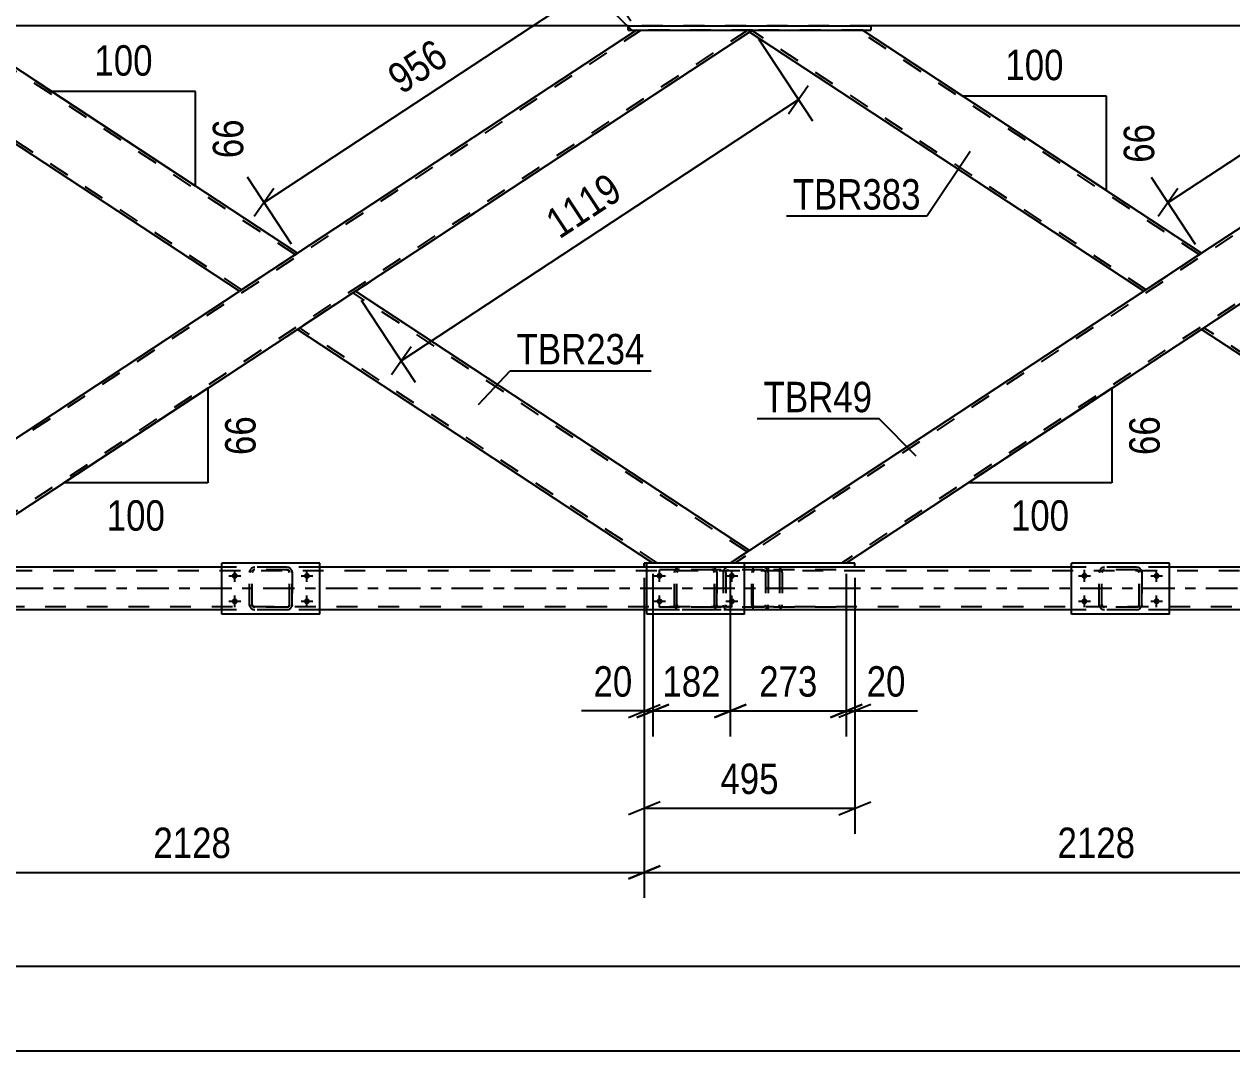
# Model space of a CAD drawing. Header units: millimetres. Extents: x -787 to 402, y -866 to -25.
# Drawn here: x -566.7 to -452.9, y -186.6 to -89.9 of the extents above; entities that cross this region are included whole.
import ezdxf

# ---------------------------------------------------------------- set-up
doc = ezdxf.new("R2010")
doc.units = ezdxf.units.MM
doc.linetypes.add('DXK_LINE_DOT2', pattern=[3.9198, 1.9599, -1.9599])
doc.linetypes.add('DXK_LINE_DOT3', pattern=[5.9187, 2.979, -0.9799, 0.9799, -0.9799])
doc.styles.add('Arial Narrow', font='ARIALN.TTF', dxfattribs={"height": 0.2})

# ---------------------------------------------------------------- blocks, each defined once
blk = doc.blocks.new('Part-569028579-4742 - 4520')
at = {"color": 2, "linetype": 'Continuous'}
for p, q in [((-498.36, -90.65), (-498.33, -90.63)), ((-461.25, -115.06), (-498.36, -90.65)), ((-498.33, -90.63), (-498.07, -90.46)), ((-498.12, -90.49), (-498.08, -90.46)), ((-455.79, -111.47), (-487.73, -90.46)), ((-456.23, -111.75), (-461.25, -115.06)), ((-455.82, -111.49), (-456.23, -111.75)), ((-455.79, -111.47), (-455.82, -111.49))]:
    blk.add_line(p, q, dxfattribs=at)
at = {"color": 7, "linetype": 'DXK_LINE_DOT2'}
for p, q in [((-498.36, -90.65), (-498.33, -90.63)), ((-461.03, -114.91), (-498.14, -90.5)), ((-487.73, -90.46), (-498.08, -90.46)), ((-456.01, -111.61), (-488.17, -90.46)), ((-456.23, -111.75), (-455.92, -111.55)), ((-461.03, -114.91), (-461.02, -114.9))]:
    blk.add_line(p, q, dxfattribs=at)
blk = doc.blocks.new('Part-569028579-4536 - 4520')
at = {"color": 7, "linetype": 'DXK_LINE_DOT2'}
for p, q in [((-508.55, -90.46), (-584.87, -140.66)), ((-498.51, -90.46), (-574.82, -140.66)), ((-498.07, -90.46), (-540.93, -118.65)), ((-498.07, -90.46), (-508.99, -90.46)), ((-540.93, -111.47), (-546.38, -115.06)), ((-535.47, -115.06), (-540.93, -118.65)), ((-583.49, -139.47), (-585.3, -140.66)), ((-574.38, -140.66), (-585.3, -140.66))]:
    blk.add_line(p, q, dxfattribs=at)
at = {"color": 2, "linetype": 'Continuous'}
for p, q in [((-508.99, -90.46), (-540.93, -111.47)), ((-498.36, -90.65), (-535.47, -115.06)), ((-583.49, -139.47), (-546.38, -115.06)), ((-540.93, -118.65), (-574.38, -140.66))]:
    blk.add_line(p, q, dxfattribs=at)
blk = doc.blocks.new('Part-569028579-4617 - 4520')
at = {"color": 2, "linetype": 'Continuous'}
for p, q in [((-540.89, -118.63), (-535.9, -115.34)), ((-535.47, -115.06), (-535.9, -115.34)), ((-498.36, -139.47), (-535.47, -115.06)), ((-540.93, -118.65), (-540.89, -118.63)), ((-507.47, -140.66), (-540.93, -118.65)), ((-498.8, -139.75), (-500.17, -140.66)), ((-498.39, -139.49), (-498.8, -139.75)), ((-498.39, -139.49), (-498.36, -139.47))]:
    blk.add_line(p, q, dxfattribs=at)
at = {"color": 7, "linetype": 'DXK_LINE_DOT2'}
for p, q in [((-498.58, -139.61), (-535.69, -115.2)), ((-540.71, -118.5), (-540.69, -118.49)), ((-507.03, -140.66), (-540.71, -118.5)), ((-498.8, -139.75), (-498.49, -139.55)), ((-500.17, -140.66), (-507.47, -140.66))]:
    blk.add_line(p, q, dxfattribs=at)
blk = doc.blocks.new('Part-569028579-4551 - 4520')
at = {"color": 2, "linetype": 'Continuous'}
for p, q in [((-455.76, -118.63), (-450.77, -115.34)), ((-450.33, -115.06), (-450.77, -115.34)), ((-413.22, -139.47), (-450.33, -115.06)), ((-455.79, -118.65), (-455.76, -118.63)), ((-422.33, -140.66), (-455.79, -118.65)), ((-413.66, -139.75), (-415.03, -140.66)), ((-413.26, -139.49), (-413.66, -139.75)), ((-413.26, -139.49), (-413.22, -139.47))]:
    blk.add_line(p, q, dxfattribs=at)
at = {"color": 7, "linetype": 'DXK_LINE_DOT2'}
for p, q in [((-413.44, -139.61), (-450.55, -115.2)), ((-455.57, -118.5), (-455.56, -118.49)), ((-421.9, -140.66), (-455.57, -118.5)), ((-413.66, -139.75), (-413.35, -139.55)), ((-415.03, -140.66), (-422.33, -140.66))]:
    blk.add_line(p, q, dxfattribs=at)
blk = doc.blocks.new('Part-569028579-4561 - 4520')
at = {"color": 7, "linetype": 'DXK_LINE_DOT2'}
for p, q in [((-423.42, -90.46), (-499.73, -140.66)), ((-413.37, -90.46), (-489.69, -140.66)), ((-412.93, -90.46), (-423.85, -90.46)), ((-412.93, -90.46), (-413.22, -90.65)), ((-455.79, -111.47), (-461.25, -115.06)), ((-450.33, -115.06), (-455.79, -118.65)), ((-498.36, -139.47), (-500.17, -140.66)), ((-489.25, -140.66), (-500.17, -140.66))]:
    blk.add_line(p, q, dxfattribs=at)
at = {"color": 2, "linetype": 'Continuous'}
for p, q in [((-423.85, -90.46), (-455.79, -111.47)), ((-413.22, -90.65), (-450.33, -115.06)), ((-461.25, -115.06), (-498.36, -139.47)), ((-455.79, -118.65), (-489.25, -140.66))]:
    blk.add_line(p, q, dxfattribs=at)
blk = doc.blocks.new('Part-569028579-4684 - 4520')
at = {"color": 2, "linetype": 'Continuous'}
for p, q in [((-509.79, -90.06), (-572.07, -90.06)), ((-424.65, -90.06), (-486.93, -90.06))]:
    blk.add_line(p, q, dxfattribs=at)
at = {"color": 7, "linetype": 'DXK_LINE_DOT2'}
blk.add_line((-486.93, -90.06), (-509.79, -90.06), dxfattribs=at)
blk = doc.blocks.new('Part-569028579-4636 - 4520')
at = {"color": 7, "linetype": 'DXK_LINE_DOT2'}
for p, q in [((-497.1, -141.06), (-506.85, -141.06)), ((-497.1, -141.3), (-506.85, -141.3)), ((-500.81, -141.35), (-500.85, -141.54)), ((-500.85, -141.54), (-500.85, -144.58)), ((-500.6, -141.54), (-500.58, -141.44)), ((-500.6, -141.54), (-500.6, -144.58)), ((-500.58, -141.44), (-500.52, -141.37)), ((-500.34, -141.06), (-500.54, -141.09)), ((-500.52, -141.37), (-500.44, -141.31)), ((-500.44, -141.31), (-500.34, -141.3)), ((-496.91, -141.09), (-497.1, -141.06)), ((-497.1, -141.3), (-497.01, -141.31)), ((-497.01, -141.31), (-496.92, -141.37)), ((-496.92, -141.37), (-496.87, -141.44)), ((-496.87, -141.44), (-496.85, -141.54)), ((-496.85, -141.54), (-496.85, -144.58)), ((-496.62, -141.4), (-496.63, -141.35)), ((-496.59, -141.54), (-496.62, -141.4)), ((-496.59, -141.54), (-496.59, -144.58)), ((-497.1, -144.82), (-506.85, -144.82)), ((-497.1, -145.06), (-506.85, -145.06)), ((-500.85, -144.58), (-500.81, -144.76)), ((-500.58, -144.67), (-500.6, -144.58)), ((-500.52, -144.75), (-500.58, -144.67)), ((-500.54, -145.02), (-500.34, -145.06)), ((-500.44, -144.8), (-500.52, -144.75)), ((-500.34, -144.82), (-500.44, -144.8)), ((-497.01, -144.8), (-497.1, -144.82)), ((-497.1, -145.06), (-496.91, -145.02)), ((-496.92, -144.75), (-497.01, -144.8)), ((-496.87, -144.67), (-496.92, -144.75)), ((-496.85, -144.58), (-496.87, -144.67)), ((-496.63, -144.76), (-496.61, -144.64)), ((-496.61, -144.64), (-496.59, -144.58))]:
    blk.add_line(p, q, dxfattribs=at)
for centre, start, end in [((-500.36, -141.56), 110.7583, 155.68), ((-497.09, -141.56), 24.32, 69.2417), ((-500.36, -144.56), 204.32, 249.2417), ((-497.09, -144.56), 290.7583, 335.68)]:
    blk.add_arc(centre, 0.496, start, end, dxfattribs=at)
blk = doc.blocks.new('Part-569028579-4596 - 4520')
at = {"color": 7, "linetype": 'DXK_LINE_DOT2'}
for p, q in [((-498.12, -141.35), (-498.14, -141.54)), ((-498.14, -144.58), (-498.14, -141.54)), ((-498.06, -141.2), (-498.12, -141.35)), ((-497.97, -141.09), (-498.06, -141.2)), ((-498.01, -141.54), (-498, -141.44)), ((-498.01, -144.58), (-498.01, -141.54)), ((-498, -141.44), (-497.97, -141.37)), ((-497.87, -141.06), (-497.97, -141.09)), ((-497.97, -141.37), (-497.92, -141.31)), ((-497.92, -141.31), (-497.87, -141.3)), ((-490.21, -141.06), (-497.87, -141.06)), ((-490.21, -141.3), (-497.87, -141.3)), ((-496.59, -141.06), (-496.59, -141.3)), ((-495.59, -141.09), (-495.78, -141.06)), ((-495.78, -141.3), (-495.68, -141.31)), ((-495.68, -141.31), (-495.6, -141.37)), ((-495.6, -141.37), (-495.55, -141.44)), ((-495.55, -141.44), (-495.53, -141.54)), ((-495.53, -141.54), (-495.53, -144.58)), ((-495.3, -141.4), (-495.31, -141.35)), ((-495.28, -141.54), (-495.3, -141.4)), ((-495.28, -141.54), (-495.28, -144.58)), ((-498.14, -144.58), (-498.12, -144.76)), ((-498.12, -144.76), (-498.06, -144.92)), ((-498.06, -144.92), (-497.97, -145.02)), ((-498, -144.67), (-498.01, -144.58)), ((-497.97, -144.75), (-498, -144.67)), ((-497.92, -144.8), (-497.97, -144.75)), ((-497.97, -145.02), (-497.87, -145.06)), ((-497.87, -144.82), (-497.92, -144.8)), ((-490.21, -144.82), (-497.87, -144.82)), ((-490.21, -145.06), (-497.87, -145.06)), ((-496.59, -145.06), (-496.59, -144.82)), ((-495.68, -144.8), (-495.78, -144.82)), ((-495.78, -145.06), (-495.59, -145.02)), ((-495.6, -144.75), (-495.68, -144.8)), ((-495.55, -144.67), (-495.6, -144.75)), ((-495.53, -144.58), (-495.55, -144.67)), ((-495.31, -144.76), (-495.29, -144.64)), ((-495.29, -144.64), (-495.28, -144.58))]:
    blk.add_line(p, q, dxfattribs=at)
for centre, start, end in [((-495.76, -141.55), 23.8494, 68.8059), ((-495.76, -144.56), 291.1941, 336.1506)]:
    blk.add_arc(centre, 0.492, start, end, dxfattribs=at)
blk = doc.blocks.new('Bolt-569028579-16191 - 4520')
at = {"linetype": 'Continuous'}
for points in [[(-506.83, -141.58, -1), (-506.83, -142.14, -1)], [(-500.03, -141.58, -1), (-500.03, -142.14, -1)], [(-506.83, -143.98, -1), (-506.83, -144.54, -1)], [(-500.03, -143.98, -1), (-500.03, -144.54, -1)]]:
    blk.add_hatch(color=1, dxfattribs=at).paths.add_polyline_path(points)
at = {"color": 1, "linetype": 'Continuous'}
for p, q in [((-507.39, -141.86), (-506.27, -141.86)), ((-506.83, -142.42), (-506.83, -141.3)), ((-500.59, -141.86), (-499.47, -141.86)), ((-500.03, -142.42), (-500.03, -141.3)), ((-507.39, -144.26), (-506.27, -144.26)), ((-506.83, -144.82), (-506.83, -143.7)), ((-500.59, -144.26), (-499.47, -144.26)), ((-500.03, -144.82), (-500.03, -143.7))]:
    blk.add_line(p, q, dxfattribs=at)
blk = doc.blocks.new('Bolt-569028579-16193 - 4520')
at = {"linetype": 'Continuous'}
for points in [[(-546.83, -141.58, -1), (-546.83, -142.14, -1)], [(-540.03, -141.58, -1), (-540.03, -142.14, -1)], [(-546.83, -143.98, -1), (-546.83, -144.54, -1)], [(-540.03, -143.98, -1), (-540.03, -144.54, -1)]]:
    blk.add_hatch(color=1, dxfattribs=at).paths.add_polyline_path(points)
at = {"color": 1, "linetype": 'Continuous'}
for p, q in [((-547.39, -141.86), (-546.27, -141.86)), ((-546.83, -142.42), (-546.83, -141.3)), ((-540.59, -141.86), (-539.47, -141.86)), ((-540.03, -142.42), (-540.03, -141.3)), ((-547.39, -144.26), (-546.27, -144.26)), ((-546.83, -144.82), (-546.83, -143.7)), ((-540.59, -144.26), (-539.47, -144.26)), ((-540.03, -144.82), (-540.03, -143.7))]:
    blk.add_line(p, q, dxfattribs=at)
blk = doc.blocks.new('Part-569028579-4657 - 4520')
at = {"color": 2, "linetype": 'Continuous'}
for p, q in [((-583.49, -90.65), (-583.46, -90.63)), ((-546.38, -115.06), (-583.49, -90.65)), ((-583.46, -90.63), (-583.2, -90.46)), ((-583.26, -90.49), (-583.22, -90.46)), ((-540.93, -111.47), (-572.87, -90.46)), ((-541.36, -111.75), (-546.38, -115.06)), ((-540.96, -111.49), (-541.36, -111.75)), ((-540.93, -111.47), (-540.96, -111.49))]:
    blk.add_line(p, q, dxfattribs=at)
at = {"color": 7, "linetype": 'DXK_LINE_DOT2'}
for p, q in [((-583.49, -90.65), (-583.46, -90.63)), ((-546.17, -114.91), (-583.27, -90.5)), ((-572.87, -90.46), (-583.22, -90.46)), ((-541.14, -111.61), (-573.3, -90.46)), ((-541.36, -111.75), (-541.05, -111.55)), ((-546.17, -114.91), (-546.15, -114.9))]:
    blk.add_line(p, q, dxfattribs=at)
blk = doc.blocks.new('Part-569028579-4751 - 4520')
at = {"color": 2, "linetype": 'Continuous'}
for p, q in [((-508.27, -141.06), (-508.27, -140.66)), ((-508.27, -140.66), (-508.27, -140.66)), ((-508.03, -140.66), (-508.27, -140.66)), ((-488.45, -140.66), (-498.83, -140.66)), ((-488.45, -141.06), (-488.45, -140.66)), ((-508.27, -141.06), (-508.27, -141.06)), ((-508.03, -141.06), (-508.27, -141.06)), ((-488.45, -141.06), (-498.83, -141.06))]:
    blk.add_line(p, q, dxfattribs=at)
at = {"color": 7, "linetype": 'DXK_LINE_DOT2'}
for p, q in [((-508.27, -140.66), (-508.27, -141.06)), ((-508.27, -140.66), (-508.27, -140.66)), ((-498.83, -140.66), (-508.03, -140.66)), ((-488.45, -141.06), (-488.45, -140.66)), ((-508.27, -141.06), (-508.27, -141.06)), ((-498.83, -141.06), (-508.03, -141.06))]:
    blk.add_line(p, q, dxfattribs=at)
blk = doc.blocks.new('Part-569028579-4810 - 4520')
at = {"color": 2, "linetype": 'Continuous'}
for p, q in [((-509.79, -90.46), (-509.79, -90.06)), ((-509.79, -90.06), (-509.79, -90.06)), ((-509.79, -90.06), (-486.93, -90.06)), ((-509.79, -90.46), (-509.79, -90.46)), ((-509.79, -90.46), (-486.93, -90.46)), ((-486.93, -90.06), (-486.93, -90.46))]:
    blk.add_line(p, q, dxfattribs=at)
at = {"color": 7, "linetype": 'DXK_LINE_DOT2'}
for p, q in [((-509.79, -90.06), (-509.79, -90.46)), ((-509.79, -90.06), (-509.79, -90.06)), ((-509.79, -90.46), (-509.79, -90.46)), ((-486.93, -90.06), (-486.93, -90.46))]:
    blk.add_line(p, q, dxfattribs=at)
blk = doc.blocks.new('Part-569028579-4857 - 4520')
at = {"color": 7, "linetype": 'DXK_LINE_DOT2'}
for p, q in [((-126.88, -141.38), (-725.39, -141.38)), ((-538.83, -141.06), (-548.03, -141.06)), ((-488.45, -141.06), (-508.27, -141.06)), ((-458.83, -141.06), (-468.03, -141.06)), ((-725.39, -144.74), (-126.88, -144.74)), ((-538.83, -145.06), (-548.03, -145.06)), ((-498.83, -145.06), (-508.03, -145.06)), ((-458.83, -145.06), (-468.03, -145.06))]:
    blk.add_line(p, q, dxfattribs=at)
at = {"color": 2, "linetype": 'Continuous'}
for p, q in [((-548.03, -141.06), (-573.58, -141.06)), ((-508.27, -141.06), (-538.83, -141.06)), ((-468.03, -141.06), (-488.45, -141.06)), ((-428.03, -141.06), (-458.83, -141.06)), ((-548.03, -145.06), (-578.83, -145.06)), ((-508.03, -145.06), (-538.83, -145.06)), ((-468.03, -145.06), (-498.83, -145.06)), ((-428.03, -145.06), (-458.83, -145.06))]:
    blk.add_line(p, q, dxfattribs=at)
at = {"color": 7, "linetype": 'DXK_LINE_DOT3'}
blk.add_line((-126.88, -143.06), (-725.39, -143.06), dxfattribs=at)
blk = doc.blocks.new('Part-569028579-16125 - 4520')
at = {"color": 7, "linetype": 'DXK_LINE_DOT2'}
for p, q in [((-465.43, -141.54), (-465.39, -141.35)), ((-465.39, -141.35), (-465.43, -141.54)), ((-465.43, -144.58), (-465.43, -141.54)), ((-465.43, -141.54), (-465.43, -141.54)), ((-465.43, -144.58), (-465.43, -141.54)), ((-465.19, -141.54), (-465.17, -141.44)), ((-465.17, -141.44), (-465.19, -141.54)), ((-465.19, -144.58), (-465.19, -141.54)), ((-465.19, -141.54), (-465.19, -141.54)), ((-465.19, -144.58), (-465.19, -141.54)), ((-465.17, -141.44), (-465.12, -141.37)), ((-465.12, -141.37), (-465.17, -141.44)), ((-465.13, -141.09), (-464.95, -141.06)), ((-464.95, -141.06), (-465.13, -141.09)), ((-465.12, -141.37), (-465.04, -141.31)), ((-465.04, -141.31), (-465.12, -141.37)), ((-464.95, -141.3), (-465.04, -141.31)), ((-461.91, -141.06), (-464.95, -141.06)), ((-461.91, -141.3), (-464.95, -141.3)), ((-461.91, -141.06), (-461.72, -141.09)), ((-461.72, -141.09), (-461.91, -141.06)), ((-461.91, -141.3), (-461.82, -141.31)), ((-461.82, -141.31), (-461.74, -141.37)), ((-461.74, -141.37), (-461.82, -141.31)), ((-461.74, -141.37), (-461.69, -141.44)), ((-461.69, -141.44), (-461.74, -141.37)), ((-461.69, -141.44), (-461.67, -141.54)), ((-461.67, -141.54), (-461.69, -141.44)), ((-461.67, -144.58), (-461.67, -141.54)), ((-461.67, -141.54), (-461.67, -141.54)), ((-461.67, -144.58), (-461.67, -141.54)), ((-461.46, -141.35), (-461.43, -141.54)), ((-461.43, -141.54), (-461.46, -141.35)), ((-461.43, -144.58), (-461.43, -141.54)), ((-461.43, -141.54), (-461.43, -141.54)), ((-461.43, -141.54), (-461.43, -144.58)), ((-465.43, -144.58), (-465.43, -144.58)), ((-465.39, -144.76), (-465.43, -144.58)), ((-465.43, -144.58), (-465.39, -144.76)), ((-465.19, -144.58), (-465.19, -144.58)), ((-465.17, -144.67), (-465.19, -144.58)), ((-465.19, -144.58), (-465.17, -144.67)), ((-465.12, -144.75), (-465.17, -144.67)), ((-465.17, -144.67), (-465.12, -144.75)), ((-464.95, -145.06), (-465.13, -145.02)), ((-465.13, -145.02), (-464.95, -145.06)), ((-465.04, -144.8), (-465.12, -144.75)), ((-465.12, -144.75), (-465.04, -144.8)), ((-464.95, -144.82), (-465.04, -144.8)), ((-461.91, -144.82), (-464.95, -144.82)), ((-461.91, -145.06), (-464.95, -145.06)), ((-461.82, -144.8), (-461.91, -144.82)), ((-461.72, -145.02), (-461.91, -145.06)), ((-461.91, -145.06), (-461.72, -145.02)), ((-461.74, -144.75), (-461.82, -144.8)), ((-461.82, -144.8), (-461.74, -144.75)), ((-461.69, -144.67), (-461.74, -144.75)), ((-461.74, -144.75), (-461.69, -144.67)), ((-461.67, -144.58), (-461.69, -144.67)), ((-461.69, -144.67), (-461.67, -144.58)), ((-461.67, -144.58), (-461.67, -144.58)), ((-461.43, -144.58), (-461.46, -144.76)), ((-461.46, -144.76), (-461.43, -144.58)), ((-461.43, -144.58), (-461.43, -144.58))]:
    blk.add_line(p, q, dxfattribs=at)
at = {"color": 7, "linetype": 'DXK_LINE_DOT3'}
blk.add_line((-463.43, -143.06), (-463.43, -143.06), dxfattribs=at)
at = {"color": 7, "linetype": 'DXK_LINE_DOT2'}
for centre, start, end in [((-464.95, -141.54), 112.5, 157.5), ((-464.95, -141.54), 112.5, 157.5), ((-461.91, -141.54), 22.5, 67.5), ((-461.91, -141.54), 22.5, 67.5), ((-464.95, -144.58), 202.5, 247.5), ((-464.95, -144.58), 202.5, 247.5), ((-461.91, -144.58), 292.5, 337.5), ((-461.91, -144.58), 292.5, 337.5)]:
    blk.add_arc(centre, 0.48, start, end, dxfattribs=at)
blk = doc.blocks.new('Part-569028579-16126 - 4520')
at = {"color": 2, "linetype": 'Continuous'}
for p, q in [((-458.83, -140.66), (-468.03, -140.66)), ((-468.03, -145.46), (-468.03, -140.66)), ((-458.83, -145.46), (-458.83, -140.66)), ((-458.83, -145.46), (-468.03, -145.46))]:
    blk.add_line(p, q, dxfattribs=at)
blk = doc.blocks.new('Part-569028579-16129 - 4520')
at = {"color": 7, "linetype": 'DXK_LINE_DOT2'}
for p, q in [((-505.43, -141.54), (-505.39, -141.35)), ((-505.39, -141.35), (-505.43, -141.54)), ((-505.43, -144.58), (-505.43, -141.54)), ((-505.43, -141.54), (-505.43, -141.54)), ((-505.43, -144.58), (-505.43, -141.54)), ((-505.19, -141.54), (-505.17, -141.44)), ((-505.17, -141.44), (-505.19, -141.54)), ((-505.19, -144.58), (-505.19, -141.54)), ((-505.19, -141.54), (-505.19, -141.54)), ((-505.19, -144.58), (-505.19, -141.54)), ((-505.17, -141.44), (-505.12, -141.37)), ((-505.12, -141.37), (-505.17, -141.44)), ((-505.13, -141.09), (-504.95, -141.06)), ((-504.95, -141.06), (-505.13, -141.09)), ((-505.12, -141.37), (-505.04, -141.31)), ((-505.04, -141.31), (-505.12, -141.37)), ((-504.95, -141.3), (-505.04, -141.31)), ((-501.91, -141.06), (-504.95, -141.06)), ((-501.91, -141.3), (-504.95, -141.3)), ((-501.91, -141.06), (-501.72, -141.09)), ((-501.72, -141.09), (-501.91, -141.06)), ((-501.91, -141.3), (-501.82, -141.31)), ((-501.82, -141.31), (-501.74, -141.37)), ((-501.74, -141.37), (-501.82, -141.31)), ((-501.74, -141.37), (-501.69, -141.44)), ((-501.69, -141.44), (-501.74, -141.37)), ((-501.69, -141.44), (-501.67, -141.54)), ((-501.67, -141.54), (-501.69, -141.44)), ((-501.67, -144.58), (-501.67, -141.54)), ((-501.67, -141.54), (-501.67, -141.54)), ((-501.67, -144.58), (-501.67, -141.54)), ((-501.46, -141.35), (-501.43, -141.54)), ((-501.43, -141.54), (-501.46, -141.35)), ((-501.43, -144.58), (-501.43, -141.54)), ((-501.43, -141.54), (-501.43, -141.54)), ((-501.43, -141.54), (-501.43, -144.58)), ((-505.43, -144.58), (-505.43, -144.58)), ((-505.39, -144.76), (-505.43, -144.58)), ((-505.43, -144.58), (-505.39, -144.76)), ((-505.19, -144.58), (-505.19, -144.58)), ((-505.17, -144.67), (-505.19, -144.58)), ((-505.19, -144.58), (-505.17, -144.67)), ((-505.12, -144.75), (-505.17, -144.67)), ((-505.17, -144.67), (-505.12, -144.75)), ((-504.95, -145.06), (-505.13, -145.02)), ((-505.13, -145.02), (-504.95, -145.06)), ((-505.04, -144.8), (-505.12, -144.75)), ((-505.12, -144.75), (-505.04, -144.8)), ((-504.95, -144.82), (-505.04, -144.8)), ((-501.91, -144.82), (-504.95, -144.82)), ((-501.91, -145.06), (-504.95, -145.06)), ((-501.82, -144.8), (-501.91, -144.82)), ((-501.72, -145.02), (-501.91, -145.06)), ((-501.91, -145.06), (-501.72, -145.02)), ((-501.74, -144.75), (-501.82, -144.8)), ((-501.82, -144.8), (-501.74, -144.75)), ((-501.69, -144.67), (-501.74, -144.75)), ((-501.74, -144.75), (-501.69, -144.67)), ((-501.67, -144.58), (-501.69, -144.67)), ((-501.69, -144.67), (-501.67, -144.58)), ((-501.67, -144.58), (-501.67, -144.58)), ((-501.43, -144.58), (-501.46, -144.76)), ((-501.46, -144.76), (-501.43, -144.58)), ((-501.43, -144.58), (-501.43, -144.58))]:
    blk.add_line(p, q, dxfattribs=at)
at = {"color": 7, "linetype": 'DXK_LINE_DOT3'}
blk.add_line((-503.43, -143.06), (-503.43, -143.06), dxfattribs=at)
at = {"color": 7, "linetype": 'DXK_LINE_DOT2'}
for centre, start, end in [((-504.95, -141.54), 112.5, 157.5), ((-504.95, -141.54), 112.5, 157.5), ((-501.91, -141.54), 22.5, 67.5), ((-501.91, -141.54), 22.5, 67.5), ((-504.95, -144.58), 202.5, 247.5), ((-504.95, -144.58), 202.5, 247.5), ((-501.91, -144.58), 292.5, 337.5), ((-501.91, -144.58), 292.5, 337.5)]:
    blk.add_arc(centre, 0.48, start, end, dxfattribs=at)
blk = doc.blocks.new('Part-569028579-16130 - 4520')
at = {"color": 2, "linetype": 'Continuous'}
for p, q in [((-498.83, -140.66), (-508.03, -140.66)), ((-508.03, -145.46), (-508.03, -140.66)), ((-498.83, -145.46), (-498.83, -140.66)), ((-498.83, -145.46), (-508.03, -145.46))]:
    blk.add_line(p, q, dxfattribs=at)
blk = doc.blocks.new('Part-569028579-16133 - 4520')
at = {"color": 7, "linetype": 'DXK_LINE_DOT2'}
for p, q in [((-545.43, -141.54), (-545.39, -141.35)), ((-545.39, -141.35), (-545.43, -141.54)), ((-545.43, -144.58), (-545.43, -141.54)), ((-545.43, -141.54), (-545.43, -141.54)), ((-545.43, -144.58), (-545.43, -141.54)), ((-545.19, -141.54), (-545.17, -141.44)), ((-545.17, -141.44), (-545.19, -141.54)), ((-545.19, -144.58), (-545.19, -141.54)), ((-545.19, -141.54), (-545.19, -141.54)), ((-545.19, -144.58), (-545.19, -141.54)), ((-545.17, -141.44), (-545.12, -141.37)), ((-545.12, -141.37), (-545.17, -141.44)), ((-545.13, -141.09), (-544.95, -141.06)), ((-544.95, -141.06), (-545.13, -141.09)), ((-545.12, -141.37), (-545.04, -141.31)), ((-545.04, -141.31), (-545.12, -141.37)), ((-544.95, -141.3), (-545.04, -141.31)), ((-541.91, -141.06), (-544.95, -141.06)), ((-541.91, -141.3), (-544.95, -141.3)), ((-541.91, -141.06), (-541.72, -141.09)), ((-541.72, -141.09), (-541.91, -141.06)), ((-541.91, -141.3), (-541.82, -141.31)), ((-541.82, -141.31), (-541.74, -141.37)), ((-541.74, -141.37), (-541.82, -141.31)), ((-541.74, -141.37), (-541.69, -141.44)), ((-541.69, -141.44), (-541.74, -141.37)), ((-541.69, -141.44), (-541.67, -141.54)), ((-541.67, -141.54), (-541.69, -141.44)), ((-541.67, -144.58), (-541.67, -141.54)), ((-541.67, -141.54), (-541.67, -141.54)), ((-541.67, -144.58), (-541.67, -141.54)), ((-541.46, -141.35), (-541.43, -141.54)), ((-541.43, -141.54), (-541.46, -141.35)), ((-541.43, -144.58), (-541.43, -141.54)), ((-541.43, -141.54), (-541.43, -141.54)), ((-541.43, -141.54), (-541.43, -144.58)), ((-545.43, -144.58), (-545.43, -144.58)), ((-545.39, -144.76), (-545.43, -144.58)), ((-545.43, -144.58), (-545.39, -144.76)), ((-545.19, -144.58), (-545.19, -144.58)), ((-545.17, -144.67), (-545.19, -144.58)), ((-545.19, -144.58), (-545.17, -144.67)), ((-545.12, -144.75), (-545.17, -144.67)), ((-545.17, -144.67), (-545.12, -144.75)), ((-544.95, -145.06), (-545.13, -145.02)), ((-545.13, -145.02), (-544.95, -145.06)), ((-545.04, -144.8), (-545.12, -144.75)), ((-545.12, -144.75), (-545.04, -144.8)), ((-544.95, -144.82), (-545.04, -144.8)), ((-541.91, -144.82), (-544.95, -144.82)), ((-541.91, -145.06), (-544.95, -145.06)), ((-541.82, -144.8), (-541.91, -144.82)), ((-541.72, -145.02), (-541.91, -145.06)), ((-541.91, -145.06), (-541.72, -145.02)), ((-541.74, -144.75), (-541.82, -144.8)), ((-541.82, -144.8), (-541.74, -144.75)), ((-541.69, -144.67), (-541.74, -144.75)), ((-541.74, -144.75), (-541.69, -144.67)), ((-541.67, -144.58), (-541.69, -144.67)), ((-541.69, -144.67), (-541.67, -144.58)), ((-541.67, -144.58), (-541.67, -144.58)), ((-541.43, -144.58), (-541.46, -144.76)), ((-541.46, -144.76), (-541.43, -144.58)), ((-541.43, -144.58), (-541.43, -144.58))]:
    blk.add_line(p, q, dxfattribs=at)
at = {"color": 7, "linetype": 'DXK_LINE_DOT3'}
blk.add_line((-543.43, -143.06), (-543.43, -143.06), dxfattribs=at)
at = {"color": 7, "linetype": 'DXK_LINE_DOT2'}
for centre, start, end in [((-544.95, -141.54), 112.5, 157.5), ((-544.95, -141.54), 112.5, 157.5), ((-541.91, -141.54), 22.5, 67.5), ((-541.91, -141.54), 22.5, 67.5), ((-544.95, -144.58), 202.5, 247.5), ((-544.95, -144.58), 202.5, 247.5), ((-541.91, -144.58), 292.5, 337.5), ((-541.91, -144.58), 292.5, 337.5)]:
    blk.add_arc(centre, 0.48, start, end, dxfattribs=at)
blk = doc.blocks.new('Part-569028579-16134 - 4520')
at = {"color": 2, "linetype": 'Continuous'}
for p, q in [((-538.83, -140.66), (-548.03, -140.66)), ((-548.03, -145.46), (-548.03, -140.66)), ((-538.83, -145.46), (-538.83, -140.66)), ((-538.83, -145.46), (-548.03, -145.46))]:
    blk.add_line(p, q, dxfattribs=at)
blk = doc.blocks.new('Bolt-569028579-16189 - 4520')
at = {"linetype": 'Continuous'}
for points in [[(-466.83, -141.58, -1), (-466.83, -142.14, -1)], [(-460.03, -141.58, -1), (-460.03, -142.14, -1)], [(-466.83, -143.98, -1), (-466.83, -144.54, -1)], [(-460.03, -143.98, -1), (-460.03, -144.54, -1)]]:
    blk.add_hatch(color=1, dxfattribs=at).paths.add_polyline_path(points)
at = {"color": 1, "linetype": 'Continuous'}
for p, q in [((-467.39, -141.86), (-466.27, -141.86)), ((-466.83, -142.42), (-466.83, -141.3)), ((-460.59, -141.86), (-459.47, -141.86)), ((-460.03, -142.42), (-460.03, -141.3)), ((-467.39, -144.26), (-466.27, -144.26)), ((-466.83, -144.82), (-466.83, -143.7)), ((-460.59, -144.26), (-459.47, -144.26)), ((-460.03, -144.82), (-460.03, -143.7))]:
    blk.add_line(p, q, dxfattribs=at)
blk = doc.blocks.new('StraightDimension-569028579-63169 - 4520')
at = {"color": 7, "linetype": 'Continuous'}
for p, q in [((-593.4, -142.06), (-593.4, -172.19)), ((-508.27, -142.06), (-508.27, -172.19)), ((-591.9, -169.19), (-594.9, -170.39)), ((-509.77, -170.39), (-506.77, -169.19)), ((-593.4, -169.79), (-508.27, -169.79))]:
    blk.add_line(p, q, dxfattribs=at)
at = {"color": 0}
blk.add_wipeout([(-546.58, -169.04), (-546.58, -164.84), (-555.09, -164.84), (-555.09, -169.04)], dxfattribs=at)
at = {"color": 3, "style": 'Arial Narrow'}
blk.add_text('2128', height=2.863, dxfattribs=at).set_placement((-554.49, -168.44))
blk = doc.blocks.new('StraightDimension-569028579-64077 - 4520')
at = {"color": 7, "linetype": 'Continuous'}
for p, q in [((-508.27, -142.06), (-508.27, -156.99)), ((-507.47, -141.66), (-507.47, -156.99)), ((-508.27, -154.59), (-514.17, -154.59)), ((-508.27, -154.59), (-514.17, -154.59)), ((-509.77, -155.19), (-506.77, -153.99)), ((-505.97, -153.99), (-508.97, -155.19)), ((-508.27, -154.59), (-507.47, -154.59))]:
    blk.add_line(p, q, dxfattribs=at)
at = {"color": 0}
blk.add_wipeout([(-508.79, -153.84), (-508.79, -149.64), (-513.65, -149.64), (-513.65, -153.84)], dxfattribs=at)
at = {"color": 3, "style": 'Arial Narrow'}
blk.add_text('20', height=2.863, dxfattribs=at).set_placement((-513.05, -153.24))
blk = doc.blocks.new('StraightDimension-569028579-61938 - 4520')
at = {"color": 7, "linetype": 'Continuous'}
blk.add_line((-726.03, -186.6), (-90.59, -186.6), dxfattribs=at)
blk = doc.blocks.new('StraightDimension-569028579-64081 - 4520')
at = {"color": 7, "linetype": 'Continuous'}
for p, q in [((-489.25, -141.66), (-489.25, -156.99)), ((-488.45, -142.06), (-488.45, -156.99)), ((-490.75, -155.19), (-487.75, -153.99)), ((-486.95, -153.99), (-489.95, -155.19)), ((-489.25, -154.59), (-488.45, -154.59)), ((-488.45, -154.59), (-482.54, -154.59)), ((-488.45, -154.59), (-482.54, -154.59))]:
    blk.add_line(p, q, dxfattribs=at)
at = {"color": 0}
blk.add_wipeout([(-483.07, -153.84), (-483.07, -149.64), (-487.93, -149.64), (-487.93, -153.84)], dxfattribs=at)
at = {"color": 3, "style": 'Arial Narrow'}
blk.add_text('20', height=2.863, dxfattribs=at).set_placement((-487.33, -153.24))
blk = doc.blocks.new('StraightDimension-569028579-64079 - 4520')
at = {"color": 7, "linetype": 'Continuous'}
for p, q in [((-507.47, -141.66), (-507.47, -156.99)), ((-500.17, -141.66), (-500.17, -156.99)), ((-508.97, -155.19), (-505.97, -153.99)), ((-507.47, -154.59), (-500.17, -154.59)), ((-498.67, -153.99), (-501.67, -155.19))]:
    blk.add_line(p, q, dxfattribs=at)
at = {"color": 0}
blk.add_wipeout([(-500.48, -153.84), (-500.48, -149.64), (-507.16, -149.64), (-507.16, -153.84)], dxfattribs=at)
at = {"color": 3, "style": 'Arial Narrow'}
blk.add_text('182', height=2.863, dxfattribs=at).set_placement((-506.56, -153.24))
blk = doc.blocks.new('AngleDimension-569028579-64461 - 4520')
at = {"color": 7, "linetype": 'Continuous'}
for p, q in [((-464.24, -124.2), (-477.77, -133.11)), ((-464.24, -124.2), (-464.24, -133.11)), ((-466.39, -125.62), (-477.77, -133.11)), ((-464.24, -133.11), (-477.77, -133.11))]:
    blk.add_line(p, q, dxfattribs=at)
at = {"color": 0}
for points in [[(-459.14, -126.23), (-463.34, -126.23), (-463.34, -131.08), (-459.14, -131.08)], [(-467.66, -138.21), (-467.66, -134.01), (-474.35, -134.01), (-474.35, -138.21)]]:
    blk.add_wipeout(points, dxfattribs=at)
at = {"color": 3, "style": 'Arial Narrow'}
blk.add_text('66', height=2.863, rotation=90.0002, dxfattribs=at).set_placement((-459.74, -130.48))
blk.add_text('100', height=2.863, dxfattribs=at).set_placement((-473.75, -137.61))
blk = doc.blocks.new('StraightDimension-569028579-61472 - 4520')
at = {"color": 7, "linetype": 'Continuous'}
blk.add_line((-725.39, -178.63), (-91.23, -178.63), dxfattribs=at)
blk = doc.blocks.new('StraightDimension-569028579-63168 - 4520')
at = {"color": 7, "linetype": 'Continuous'}
for p, q in [((-508.27, -142.06), (-508.27, -172.19)), ((-423.13, -142.06), (-423.13, -172.19)), ((-506.77, -169.19), (-509.77, -170.39)), ((-424.63, -170.39), (-421.63, -169.19)), ((-508.27, -169.79), (-423.13, -169.79))]:
    blk.add_line(p, q, dxfattribs=at)
at = {"color": 0}
blk.add_wipeout([(-461.44, -169.04), (-461.44, -164.84), (-469.96, -164.84), (-469.96, -169.04)], dxfattribs=at)
at = {"color": 3, "style": 'Arial Narrow'}
blk.add_text('2128', height=2.863, dxfattribs=at).set_placement((-469.36, -168.44))
blk = doc.blocks.new('StraightDimension-569028579-64080 - 4520')
at = {"color": 7, "linetype": 'Continuous'}
for p, q in [((-500.17, -141.66), (-500.17, -156.99)), ((-489.25, -141.66), (-489.25, -156.99)), ((-501.67, -155.19), (-498.67, -153.99)), ((-500.17, -154.59), (-489.25, -154.59)), ((-487.75, -153.99), (-490.75, -155.19))]:
    blk.add_line(p, q, dxfattribs=at)
at = {"color": 0}
blk.add_wipeout([(-491.37, -153.84), (-491.37, -149.64), (-498.05, -149.64), (-498.05, -153.84)], dxfattribs=at)
at = {"color": 3, "style": 'Arial Narrow'}
blk.add_text('273', height=2.863, dxfattribs=at).set_placement((-497.45, -153.24))
blk = doc.blocks.new('StraightDimension-569028579-64075 - 4520')
at = {"color": 7, "linetype": 'Continuous'}
for p, q in [((-508.27, -142.06), (-508.27, -166.16)), ((-488.45, -142.06), (-488.45, -166.16)), ((-506.77, -163.16), (-509.77, -164.36)), ((-489.95, -164.36), (-486.95, -163.16)), ((-508.27, -163.76), (-488.45, -163.76))]:
    blk.add_line(p, q, dxfattribs=at)
at = {"color": 0}
blk.add_wipeout([(-495.02, -163.01), (-495.02, -158.81), (-501.7, -158.81), (-501.7, -163.01)], dxfattribs=at)
at = {"color": 3, "style": 'Arial Narrow'}
blk.add_text('495', height=2.863, dxfattribs=at).set_placement((-501.1, -162.41))
blk = doc.blocks.new('StraightDimension-569028579-64298 - 4520')
at = {"color": 7, "linetype": 'Continuous'}
for p, q in [((-509.54, -89.62), (-513.69, -83.31)), ((-513.05, -87.01), (-511.2, -84.36)), ((-544.06, -106.7), (-512.12, -85.69)), ((-541.48, -110.63), (-545.63, -104.31)), ((-543.14, -105.37), (-544.99, -108.02))]:
    blk.add_line(p, q, dxfattribs=at)
at = {"color": 0}
blk.add_wipeout([(-525.71, -93.73), (-528.02, -90.22), (-533.61, -93.89), (-531.3, -97.4)], dxfattribs=at)
at = {"color": 3, "style": 'Arial Narrow'}
blk.add_text('956', height=2.863, rotation=33.3347, dxfattribs=at).set_placement((-531.13, -96.57))
blk = doc.blocks.new('StraightDimension-569028579-64308 - 4520')
at = {"color": 7, "linetype": 'Continuous'}
for p, q in [((-497.52, -91.29), (-492.44, -99.01)), ((-494.68, -98.33), (-492.84, -95.68)), ((-531.16, -121.61), (-493.76, -97.01)), ((-534.92, -115.89), (-529.84, -123.61)), ((-530.23, -120.28), (-532.08, -122.93))]:
    blk.add_line(p, q, dxfattribs=at)
at = {"color": 0}
blk.add_wipeout([(-509.32, -106.34), (-511.62, -102.83), (-518.74, -107.51), (-516.43, -111.02)], dxfattribs=at)
at = {"color": 3, "style": 'Arial Narrow'}
blk.add_text('1119', height=2.863, rotation=33.3347, dxfattribs=at).set_placement((-516.26, -110.19))
blk = doc.blocks.new('StraightDimension-569028579-64325 - 4520')
at = {"color": 7, "linetype": 'Continuous'}
for p, q in [((-424.42, -89.63), (-428.57, -83.32)), ((-427.93, -87.02), (-426.08, -84.37)), ((-458.95, -106.71), (-427.01, -85.7)), ((-456.36, -110.64), (-460.51, -104.33)), ((-458.02, -105.38), (-459.87, -108.03))]:
    blk.add_line(p, q, dxfattribs=at)
at = {"color": 0}
blk.add_wipeout([(-440.6, -93.74), (-442.9, -90.23), (-448.49, -93.9), (-446.18, -97.41)], dxfattribs=at)
at = {"color": 3, "style": 'Arial Narrow'}
blk.add_text('956', height=2.863, rotation=33.3347, dxfattribs=at).set_placement((-446.01, -96.58))
blk = doc.blocks.new('AngleDimension-569028579-64430 - 4520')
at = {"color": 7, "linetype": 'Continuous'}
for p, q in [((-565.64, -95.21), (-564.07, -96.25)), ((-550.53, -96.25), (-564.07, -96.25)), ((-550.53, -105.15), (-564.07, -96.25)), ((-550.53, -105.15), (-550.53, -96.25))]:
    blk.add_line(p, q, dxfattribs=at)
at = {"color": 0}
for points in [[(-553.96, -95.35), (-553.96, -91.15), (-560.64, -91.15), (-560.64, -95.35)], [(-545.43, -98.27), (-549.63, -98.27), (-549.63, -103.12), (-545.43, -103.12)]]:
    blk.add_wipeout(points, dxfattribs=at)
at = {"color": 3, "style": 'Arial Narrow'}
blk.add_text('100', height=2.863, dxfattribs=at).set_placement((-560.04, -94.75))
blk.add_text('66', height=2.863, rotation=90.0002, dxfattribs=at).set_placement((-546.03, -102.52))
blk = doc.blocks.new('AngleDimension-569028579-64432 - 4520')
at = {"color": 7, "linetype": 'Continuous'}
for p, q in [((-549.37, -124.2), (-562.91, -133.11)), ((-549.37, -124.2), (-549.37, -133.11)), ((-551.53, -125.62), (-562.91, -133.11)), ((-549.37, -133.11), (-562.91, -133.11))]:
    blk.add_line(p, q, dxfattribs=at)
at = {"color": 0}
for points in [[(-544.27, -126.23), (-548.47, -126.23), (-548.47, -131.08), (-544.27, -131.08)], [(-552.8, -138.21), (-552.8, -134.01), (-559.48, -134.01), (-559.48, -138.21)]]:
    blk.add_wipeout(points, dxfattribs=at)
at = {"color": 3, "style": 'Arial Narrow'}
blk.add_text('66', height=2.863, rotation=90.0002, dxfattribs=at).set_placement((-544.87, -130.48))
blk.add_text('100', height=2.863, dxfattribs=at).set_placement((-558.88, -137.61))
blk = doc.blocks.new('AngleDimension-569028579-64459 - 4520')
at = {"color": 7, "linetype": 'Continuous'}
for p, q in [((-480.5, -95.21), (-478.29, -96.67)), ((-464.76, -96.67), (-478.29, -96.67)), ((-464.76, -105.57), (-478.29, -96.67)), ((-464.76, -105.57), (-464.76, -96.67))]:
    blk.add_line(p, q, dxfattribs=at)
at = {"color": 0}
for points in [[(-468.18, -95.77), (-468.18, -91.57), (-474.87, -91.57), (-474.87, -95.77)], [(-459.66, -98.69), (-463.86, -98.69), (-463.86, -103.55), (-459.66, -103.55)]]:
    blk.add_wipeout(points, dxfattribs=at)
at = {"color": 3, "style": 'Arial Narrow'}
blk.add_text('100', height=2.863, dxfattribs=at).set_placement((-474.27, -95.17))
blk.add_text('66', height=2.863, rotation=90.0002, dxfattribs=at).set_placement((-460.26, -102.95))
blk = doc.blocks.new('Mark-569028579-65223 - 4520')
at = {"color": 30, "linetype": 'Continuous'}
for p in [(-528.41, -82.41), (-509.45, -90.46)]:
    blk.add_line(p, (-517.71, -82.41), dxfattribs=at)
at = {"color": 0}
blk.add_wipeout([(-518.31, -81.81), (-518.31, -78.81), (-527.81, -78.81), (-527.81, -81.81)], dxfattribs=at)
blk.add_wipeout([(-518.31, -81.81), (-518.31, -78.81), (-527.81, -78.81), (-527.81, -81.81)], dxfattribs=at)
at = {"color": 3, "style": 'Arial Narrow'}
blk.add_text('PL103', height=2.863, dxfattribs=at).set_placement((-527.81, -81.81))
blk = doc.blocks.new('Mark-569028579-65116 - 4520')
at = {"color": 30, "linetype": 'Continuous'}
for p in [(-497.63, -127.05), (-482.67, -130.58)]:
    blk.add_line(p, (-486.2, -127.05), dxfattribs=at)
at = {"color": 0}
blk.add_wipeout([(-486.8, -126.45), (-486.8, -123.45), (-497.03, -123.45), (-497.03, -126.45)], dxfattribs=at)
blk.add_wipeout([(-486.8, -126.45), (-486.8, -123.45), (-497.03, -123.45), (-497.03, -126.45)], dxfattribs=at)
at = {"color": 3, "style": 'Arial Narrow'}
blk.add_text('TBR49', height=2.863, dxfattribs=at).set_placement((-497.03, -126.45))
blk = doc.blocks.new('Mark-569028579-65134 - 4520')
at = {"color": 30, "linetype": 'Continuous'}
for p, q in [((-523.88, -125.71), (-520.89, -122.54)), ((-520.89, -122.54), (-507.63, -122.54))]:
    blk.add_line(p, q, dxfattribs=at)
at = {"color": 0}
blk.add_wipeout([(-508.23, -121.94), (-508.23, -118.94), (-520.29, -118.94), (-520.29, -121.94)], dxfattribs=at)
blk.add_wipeout([(-508.23, -121.94), (-508.23, -118.94), (-520.29, -118.94), (-520.29, -121.94)], dxfattribs=at)
at = {"color": 3, "style": 'Arial Narrow'}
blk.add_text('TBR234', height=2.863, dxfattribs=at).set_placement((-520.29, -121.94))
blk = doc.blocks.new('Mark-569028579-65149 - 4520')
at = {"color": 30, "linetype": 'Continuous'}
for p in [(-477.59, -101.9), (-494.89, -107.96)]:
    blk.add_line(p, (-481.64, -107.96), dxfattribs=at)
at = {"color": 0}
blk.add_wipeout([(-482.24, -107.36), (-482.24, -104.36), (-494.29, -104.36), (-494.29, -107.36)], dxfattribs=at)
blk.add_wipeout([(-482.24, -107.36), (-482.24, -104.36), (-494.29, -104.36), (-494.29, -107.36)], dxfattribs=at)
at = {"color": 3, "style": 'Arial Narrow'}
blk.add_text('TBR383', height=2.863, dxfattribs=at).set_placement((-494.29, -107.36))

msp = doc.modelspace()

# ---------------------------------------------------------------- block references
for name in ['Part-569028579-4684 - 4520', 'Part-569028579-4536 - 4520', 'Part-569028579-4657 - 4520', 'Part-569028579-4810 - 4520', 'Part-569028579-4561 - 4520', 'Part-569028579-4742 - 4520', 'Part-569028579-4617 - 4520', 'Part-569028579-4551 - 4520', 'Part-569028579-16134 - 4520', 'Part-569028579-4751 - 4520', 'Part-569028579-16130 - 4520', 'Part-569028579-16126 - 4520', 'Part-569028579-4857 - 4520', 'Bolt-569028579-16193 - 4520', 'Part-569028579-16133 - 4520', 'Bolt-569028579-16191 - 4520', 'Part-569028579-4636 - 4520', 'Part-569028579-16129 - 4520', 'Part-569028579-4596 - 4520', 'Bolt-569028579-16189 - 4520', 'Part-569028579-16125 - 4520']:
    msp.add_blockref(name, (0, 0))

# ---------------------------------------------------------------- next in the draw order: block references
for name in ['StraightDimension-569028579-64298 - 4520', 'StraightDimension-569028579-64325 - 4520', 'AngleDimension-569028579-64432 - 4520', 'AngleDimension-569028579-64461 - 4520', 'StraightDimension-569028579-63169 - 4520']:
    msp.add_blockref(name, (0, 0))

# ---------------------------------------------------------------- next in the draw order: block references
for name in ['Mark-569028579-65223 - 4520', 'AngleDimension-569028579-64430 - 4520', 'StraightDimension-569028579-64308 - 4520', 'AngleDimension-569028579-64459 - 4520', 'StraightDimension-569028579-64077 - 4520']:
    msp.add_blockref(name, (0, 0))

# ---------------------------------------------------------------- next in the draw order: block references
for name in ['Mark-569028579-65149 - 4520', 'Mark-569028579-65134 - 4520', 'Mark-569028579-65116 - 4520', 'StraightDimension-569028579-61938 - 4520']:
    msp.add_blockref(name, (0, 0))

# ---------------------------------------------------------------- next in the draw order: block references
for name in ['StraightDimension-569028579-64079 - 4520', 'StraightDimension-569028579-64081 - 4520']:
    msp.add_blockref(name, (0, 0))

# ---------------------------------------------------------------- next in the draw order: block references
msp.add_blockref('StraightDimension-569028579-61472 - 4520', (0, 0))

# ---------------------------------------------------------------- next in the draw order: block references
msp.add_blockref('StraightDimension-569028579-63168 - 4520', (0, 0))

# ---------------------------------------------------------------- next in the draw order: block references
msp.add_blockref('StraightDimension-569028579-64080 - 4520', (0, 0))

# ---------------------------------------------------------------- next in the draw order: block references
msp.add_blockref('StraightDimension-569028579-64075 - 4520', (0, 0))

doc.saveas('drawing.dxf')
